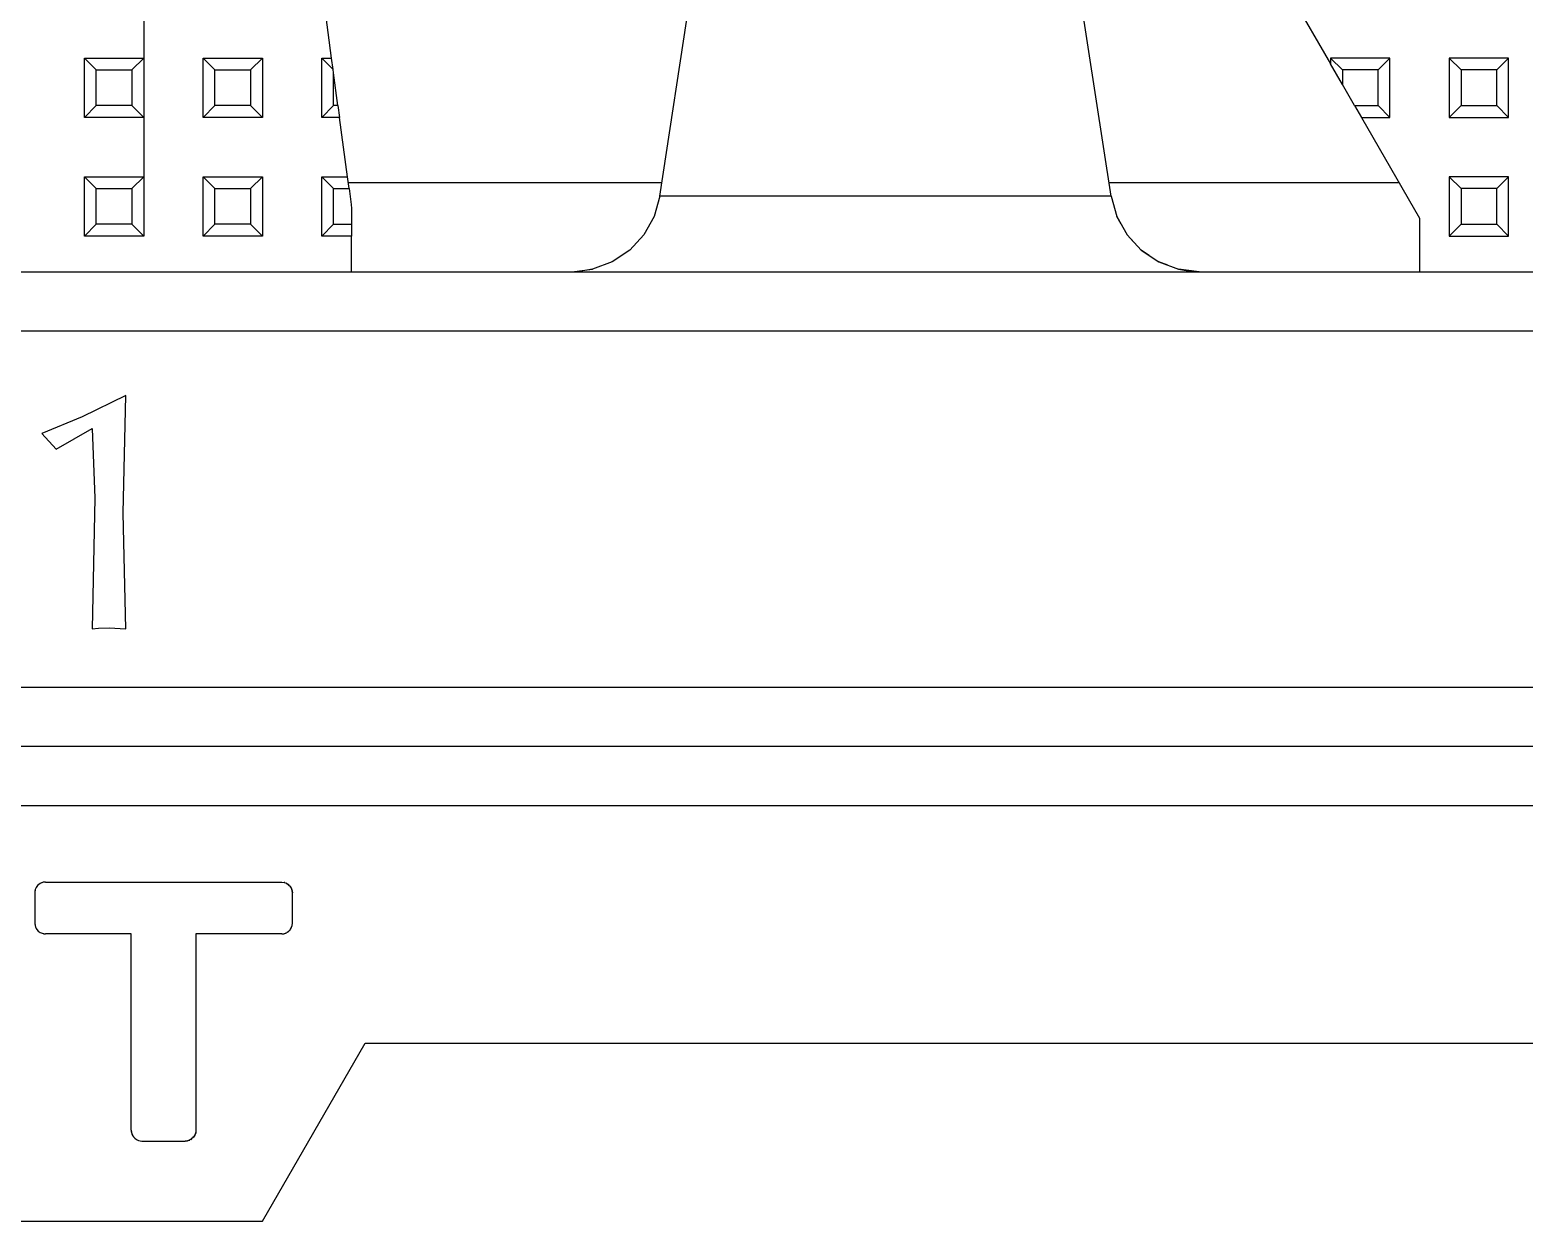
# Model space of a CAD drawing. Header units: millimetres. Extents: x 0 to 125, y 0 to 180.
# Drawn here: x 30.23 to 55.41, y 126.8 to 146.88 of the extents above; entities that cross this region are included whole.
import ezdxf

# ---------------------------------------------------------------- set-up
doc = ezdxf.new("R2010")
doc.units = ezdxf.units.MM

# ---------------------------------------------------------------- blocks, each defined once
blk = doc.blocks.new('CHINT_7200accf6e0c55f6a13e2ec68f27ea84_FACE_0')
at = {"color": 141, "linetype": 'Continuous', "true_color": 0x40d9ff}
for p, q in [((32.15, 161.4), (32.15, 144.4)), ((40.846, 144.072), (41.611, 149.046)), ((48.454, 144.072), (47.689, 149.046)), ((51.15, 148.034), (52.15, 146.302)), ((35.317, 146.4), (35.183, 147.4)), ((31.35, 146.2), (31.15, 146.4)), ((31.15, 145.4), (31.15, 146.4)), ((31.15, 146.4), (32.15, 146.4)), ((31.95, 146.2), (32.15, 146.4)), ((32.15, 146.4), (32.15, 145.4)), ((33.35, 146.2), (33.15, 146.4)), ((33.15, 145.4), (33.15, 146.4)), ((33.15, 146.4), (34.15, 146.4)), ((33.95, 146.2), (34.15, 146.4)), ((34.15, 146.4), (34.15, 145.4)), ((35.342, 146.208), (35.15, 146.4)), ((35.15, 145.4), (35.15, 146.4)), ((35.15, 146.4), (35.317, 146.4)), ((35.342, 146.208), (35.317, 146.4)), ((52.35, 146.2), (52.15, 146.4)), ((52.15, 146.4), (52.15, 146.302)), ((53.15, 146.4), (52.15, 146.4)), ((52.35, 145.956), (52.15, 146.302)), ((52.95, 146.2), (53.15, 146.4)), ((53.15, 145.4), (53.15, 146.4)), ((54.35, 146.2), (54.15, 146.4)), ((55.15, 146.4), (54.15, 146.4)), ((54.15, 146.4), (54.15, 145.4)), ((54.95, 146.2), (55.15, 146.4)), ((55.15, 145.4), (55.15, 146.4)), ((31.35, 146.2), (31.95, 146.2)), ((31.35, 145.6), (31.35, 146.2)), ((31.95, 146.2), (31.95, 145.6)), ((33.35, 146.2), (33.95, 146.2)), ((33.35, 145.6), (33.35, 146.2)), ((33.95, 146.2), (33.95, 145.6)), ((35.35, 146.15), (35.342, 146.208)), ((35.35, 145.6), (35.35, 146.15)), ((35.423, 145.6), (35.35, 146.15)), ((52.95, 146.2), (52.35, 146.2)), ((52.35, 146.2), (52.35, 145.956)), ((52.95, 145.6), (52.95, 146.2)), ((54.95, 146.2), (54.35, 146.2)), ((54.35, 146.2), (54.35, 145.6)), ((54.95, 145.6), (54.95, 146.2)), ((52.555, 145.6), (52.35, 145.956)), ((31.35, 145.6), (31.15, 145.4)), ((31.95, 145.6), (31.35, 145.6)), ((31.95, 145.6), (32.15, 145.4)), ((33.35, 145.6), (33.15, 145.4)), ((33.95, 145.6), (33.35, 145.6)), ((33.95, 145.6), (34.15, 145.4)), ((35.35, 145.6), (35.15, 145.4)), ((35.423, 145.6), (35.35, 145.6)), ((35.423, 145.6), (35.45, 145.4)), ((52.555, 145.6), (52.95, 145.6)), ((52.95, 145.6), (53.15, 145.4)), ((54.35, 145.6), (54.15, 145.4)), ((54.35, 145.6), (54.95, 145.6)), ((54.95, 145.6), (55.15, 145.4)), ((32.15, 145.4), (31.15, 145.4)), ((34.15, 145.4), (33.15, 145.4)), ((35.45, 145.4), (35.15, 145.4)), ((35.583, 144.4), (35.45, 145.4)), ((54.15, 145.4), (55.15, 145.4)), ((31.35, 144.2), (31.15, 144.4)), ((31.15, 143.4), (31.15, 144.4)), ((31.15, 144.4), (32.15, 144.4)), ((31.95, 144.2), (32.15, 144.4)), ((32.15, 144.4), (32.15, 143.4)), ((33.35, 144.2), (33.15, 144.4)), ((33.15, 143.4), (33.15, 144.4)), ((33.15, 144.4), (34.15, 144.4)), ((33.95, 144.2), (34.15, 144.4)), ((34.15, 144.4), (34.15, 143.4)), ((35.35, 144.2), (35.15, 144.4)), ((35.15, 143.4), (35.15, 144.4)), ((35.15, 144.4), (35.583, 144.4)), ((40.881, 144.3), (35.597, 144.3)), ((53.306, 144.3), (48.419, 144.3)), ((54.35, 144.2), (54.15, 144.4)), ((55.15, 144.4), (54.15, 144.4)), ((54.15, 144.4), (54.15, 143.4)), ((54.95, 144.2), (55.15, 144.4)), ((55.15, 143.4), (55.15, 144.4)), ((31.35, 144.2), (31.95, 144.2)), ((31.35, 143.6), (31.35, 144.2)), ((31.95, 144.2), (31.95, 143.6)), ((33.35, 144.2), (33.95, 144.2)), ((33.35, 143.6), (33.35, 144.2)), ((33.95, 144.2), (33.95, 143.6)), ((35.35, 143.6), (35.35, 144.2)), ((54.95, 144.2), (54.35, 144.2)), ((54.35, 144.2), (54.35, 143.6)), ((54.95, 143.6), (54.95, 144.2)), ((31.35, 143.6), (31.15, 143.4)), ((31.95, 143.6), (31.35, 143.6)), ((31.95, 143.6), (32.15, 143.4)), ((33.35, 143.6), (33.15, 143.4)), ((33.95, 143.6), (33.35, 143.6)), ((33.95, 143.6), (34.15, 143.4)), ((35.35, 143.6), (35.15, 143.4)), ((48.621, 143.601), (48.549, 143.731)), ((54.35, 143.6), (54.15, 143.4)), ((54.35, 143.6), (54.95, 143.6)), ((54.95, 143.6), (55.15, 143.4)), ((32.15, 143.4), (31.15, 143.4)), ((34.15, 143.4), (33.15, 143.4)), ((35.65, 143.4), (35.15, 143.4)), ((35.65, 142.8), (35.65, 143.4)), ((48.826, 143.307), (48.721, 143.422)), ((54.15, 143.4), (55.15, 143.4)), ((49.093, 143.073), (48.96, 143.162)), ((39.363, 142.8), (39.714, 142.842)), ((49.406, 142.908), (49.254, 142.964)), ((49.937, 142.8), (49.586, 142.842)), ((30.387, 132.477), (30.362, 132.455)), ((30.417, 132.495), (30.396, 132.483)), ((30.458, 132.51), (30.426, 132.499)), ((30.495, 132.514), (30.459, 132.51)), ((34.527, 132.505), (34.515, 132.509)), ((34.569, 132.486), (34.551, 132.496)), ((34.603, 132.46), (34.587, 132.474)), ((34.629, 132.426), (34.617, 132.444)), ((34.648, 132.384), (34.639, 132.408)), ((34.656, 132.334), (34.652, 132.372)), ((30.319, 131.784), (30.329, 131.752)), ((30.333, 131.743), (30.346, 131.722)), ((30.351, 131.713), (30.374, 131.688)), ((34.603, 131.695), (34.617, 131.71)), ((34.629, 131.728), (34.639, 131.747)), ((34.648, 131.771), (34.652, 131.783)), ((30.438, 131.65), (30.495, 131.641)), ((34.477, 131.641), (34.515, 131.646)), ((34.527, 131.649), (34.551, 131.658)), ((34.569, 131.668), (34.587, 131.68)), ((31.94, 128.33), (31.944, 128.294)), ((31.944, 128.293), (31.955, 128.262)), ((31.959, 128.253), (31.971, 128.231)), ((31.977, 128.223), (31.999, 128.197)), ((32.901, 128.158), (32.925, 128.167)), ((32.944, 128.178), (32.962, 128.189)), ((32.977, 128.204), (32.992, 128.22)), ((33.004, 128.237), (33.014, 128.256)), ((33.023, 128.28), (33.026, 128.292))]:
    blk.add_line(p, q, dxfattribs=at)
for points in [[(52.555, 145.6), (52.671, 145.4), (53.15, 145.4)], [(52.671, 145.4), (53.65, 143.704), (53.65, 142.8)], [(35.35, 144.2), (35.61, 144.2), (35.583, 144.4)], [(35.61, 144.2), (35.646, 143.933), (35.648, 143.911), (35.65, 143.889), (35.65, 143.867), (35.65, 143.6)], [(40.846, 144.072), (40.751, 143.731), (40.579, 143.422), (40.34, 143.162), (40.046, 142.965), (39.714, 142.842), (39.453, 142.8)], [(48.454, 144.072), (48.359, 144.072), (48.078, 144.072), (47.624, 144.072), (47.022, 144.072), (46.301, 144.072), (45.497, 144.072), (44.65, 144.072), (43.803, 144.072), (42.999, 144.072), (42.278, 144.072), (41.676, 144.072), (41.222, 144.072), (40.941, 144.072), (40.846, 144.072)], [(48.454, 144.072), (48.549, 143.731), (48.721, 143.422), (48.96, 143.162), (49.254, 142.964), (49.586, 142.842), (49.847, 142.8)], [(35.35, 143.6), (35.65, 143.6), (35.65, 143.4)], [(15.4, 142.8), (109.9, 142.8), (109.9, 141.8), (15.4, 141.8), (15.4, 142.8)], [(31.386, 136.791), (31.566, 136.8), (31.85, 136.783), (31.804, 138.733), (31.85, 140.711), (31.115, 140.353), (30.435, 140.076), (30.673, 139.812), (31.283, 140.159), (31.329, 138.985), (31.283, 136.783), (31.386, 136.791)], [(109.9, 134.8), (15.4, 134.8), (15.4, 135.8), (109.9, 135.8), (109.9, 134.8)], [(111.15, 129.8), (111.15, 133.8), (14.15, 133.8), (14.15, 126.8), (34.15, 126.8), (35.882, 129.8), (111.15, 129.8)], [(30.362, 132.455), (30.34, 132.424), (30.324, 132.39)], [(30.495, 132.514), (30.476, 132.513), (30.458, 132.51), (30.431, 132.502), (30.406, 132.49), (30.382, 132.474), (30.362, 132.455)], [(30.495, 132.514), (34.477, 132.514), (34.518, 132.509), (34.558, 132.494), (34.593, 132.47), (34.622, 132.439), (34.643, 132.402), (34.653, 132.368), (34.656, 132.334)], [(30.324, 132.39), (30.315, 132.334), (30.315, 131.821), (30.319, 131.785)], [(30.324, 132.39), (30.318, 132.362), (30.315, 132.334)], [(34.477, 131.641), (34.511, 131.644), (34.545, 131.655), (34.582, 131.675), (34.613, 131.704), (34.637, 131.74), (34.651, 131.78), (34.656, 131.821), (34.656, 132.334)], [(30.315, 131.821), (30.316, 131.802), (30.319, 131.784), (30.327, 131.757), (30.339, 131.732), (30.355, 131.708), (30.374, 131.688)], [(30.374, 131.688), (30.404, 131.666), (30.438, 131.65)], [(30.438, 131.65), (30.466, 131.644), (30.495, 131.641)], [(31.94, 128.33), (31.94, 131.641), (30.495, 131.641)], [(34.477, 131.641), (33.031, 131.641), (33.031, 128.33), (33.026, 128.289), (33.011, 128.249), (32.988, 128.213), (32.956, 128.185), (32.919, 128.164), (32.886, 128.154), (32.851, 128.15)], [(31.94, 128.33), (31.941, 128.312), (31.944, 128.293), (31.952, 128.266), (31.964, 128.241), (31.98, 128.218), (31.999, 128.197)], [(31.999, 128.197), (32.029, 128.175), (32.064, 128.16)], [(32.064, 128.16), (32.12, 128.15), (32.851, 128.15), (32.889, 128.155)], [(32.064, 128.16), (32.092, 128.153), (32.12, 128.15)]]:
    blk.add_lwpolyline(points, dxfattribs=at)
blk = doc.blocks.new('CHINT_7200accf6e0c55f6a13e2ec68f27ea84')
at = {"color": 141, "true_color": 0x40d9ff}
blk.add_blockref('CHINT_7200accf6e0c55f6a13e2ec68f27ea84_FACE_0', (0, 0), dxfattribs=at)

msp = doc.modelspace()

# ---------------------------------------------------------------- block references
at = {"color": 141, "true_color": 0x40d9ff}
msp.add_blockref('CHINT_7200accf6e0c55f6a13e2ec68f27ea84', (0, 0), dxfattribs=at)

doc.saveas('drawing.dxf')
